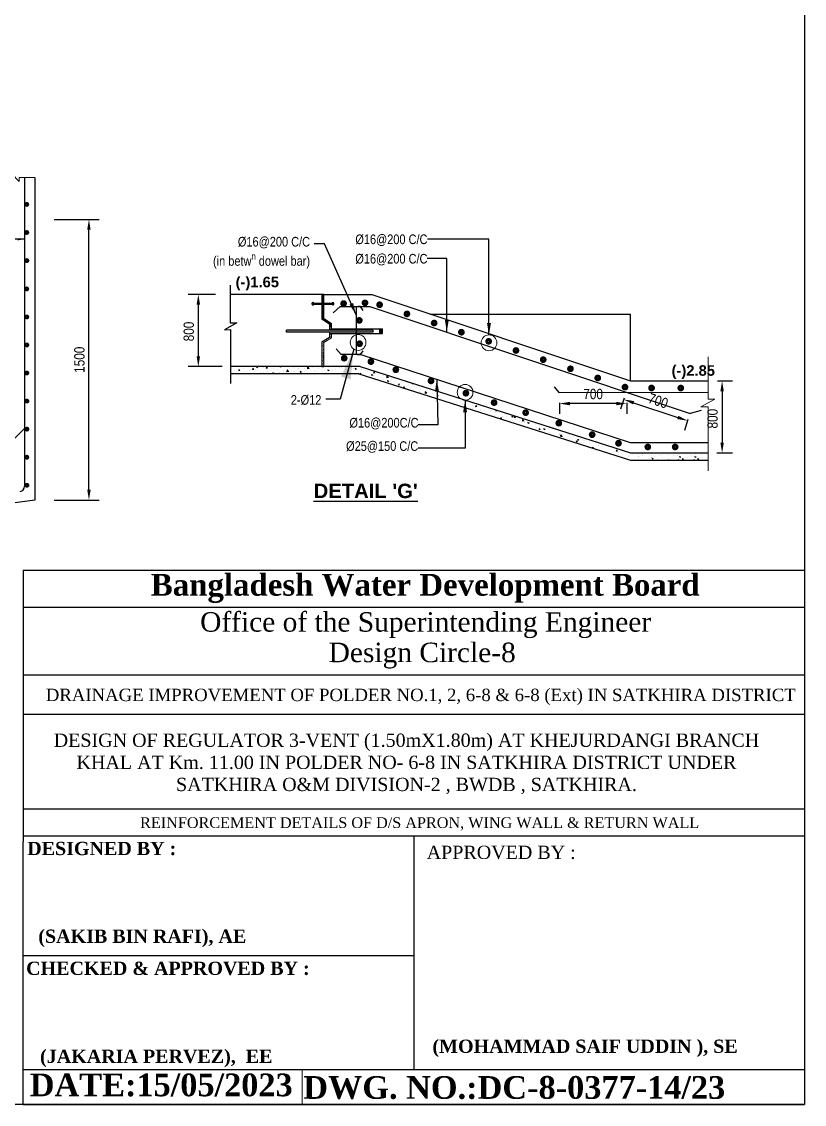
# Model space of a CAD drawing. Extents: x -119161 to 3778985, y -718511 to -30958.
# Drawn here: x 3170644 to 3179789, y -269109 to -256466 of the extents above; entities that cross this region are included whole.
import ezdxf

# ---------------------------------------------------------------- set-up
doc = ezdxf.new("R2010")
doc.units = 0
doc.header["$MEASUREMENT"] = 0
doc.linetypes.add('DASHED2', pattern=[9.525, 6.35, -3.175])
doc.layers.get('0').update_dxf_attribs({"linetype": 'CONTINUOUS'})
doc.layers.get('DEFPOINTS').update_dxf_attribs({"linetype": 'CONTINUOUS'})
for name, color, linetype, lineweight in [('Dim', 7, 'CONTINUOUS', 9), ('Left Bank Profile', 7, 'CONTINUOUS', 25), ('line2', 3, 'CONTINUOUS', 30), ('ROD', 1, 'CONTINUOUS', 30)]:
    doc.layers.add(name, color=color, linetype=linetype, lineweight=lineweight)
for name, color, linetype in [('DOTTED', 240, 'DASHED2'), ('LINE', 7, 'CONTINUOUS'), ('REINF.', 1, 'CONTINUOUS'), ('TEXT', 10, 'CONTINUOUS'), ('TXT', 7, 'CONTINUOUS')]:
    doc.layers.add(name, color=color, linetype=linetype)
doc.styles.add('ARIAL', font='ARIALN.TTF')
doc.styles.add('DIM', font='isocp3.shx')
doc.styles.get("Standard").update_dxf_attribs({"font": 'times.ttf', "height": 250})
doc.dimstyles.new('3', dxfattribs={"dimtxt": 225, "dimasz": 350, "dimexe": 100, "dimexo": 25, "dimgap": 9, "dimtad": 0, "dimdec": 0, "dimzin": 0, "dimdsep": 46, "dimtxsty": 'Standard', "dimcen": 0, "dimclrt": 256, "dimadec": 0, "dimazin": 0, "dimtfac": 1, "dimtdec": 0, "dimtofl": 0, "dimtmove": 2, "dimatfit": 3, "dimfxl": 1, "dimtolj": 1, "dimtzin": 0, "dimarcsym": 0})
doc.dimstyles.new('dim_60', dxfattribs={"dimtxt": 120, "dimasz": 120, "dimexe": 60, "dimexo": 60, "dimgap": 50, "dimtad": 1, "dimdec": 0, "dimzin": 0, "dimdsep": 46, "dimtxsty": 'DIM', "dimcen": 0.09, "dimclrd": 5, "dimclre": 5, "dimclrt": 7, "dimadec": 0, "dimazin": 0, "dimtfac": 1, "dimtdec": 0, "dimtmove": 0, "dimatfit": 3, "dimfxl": 1, "dimtolj": 1, "dimtzin": 0, "dimarcsym": 0})
doc.dimstyles.new('dim_70', dxfattribs={"dimtxt": 140, "dimasz": 140, "dimexe": 70, "dimexo": 40, "dimgap": 50, "dimtad": 1, "dimdec": 0, "dimzin": 0, "dimdsep": 46, "dimtxsty": 'ARIAL', "dimcen": 0.09, "dimclrd": 5, "dimclre": 5, "dimclrt": 7, "dimadec": 0, "dimazin": 0, "dimtfac": 1, "dimtdec": 0, "dimtmove": 0, "dimatfit": 3, "dimfxl": 1, "dimtolj": 1, "dimtzin": 0, "dimarcsym": 0})
pattern_1 = [(142.5, (3569015.591, -281579.522), (0.3527628, 10.7902131), [0, -8.512, 0, -9.52, 0, -9.1]), (172.5, (3569015.591, -281579.522), (-9.91074955, 15.80401797), [0, -4.592, 0, -7.672, 0, -2.94]), (212.5, (3569022.479, -281579.522), (-17.43919443, 0.0316907), [0, -2.8, 0, -10.08, 0, -13.16]), (222.5, (3569022.48, -281579.522), (-16.834309, 4.91498316), [0, -1.4, 0, -6.608, 0, -7.56])]

# ---------------------------------------------------------------- blocks, each defined once
blk = doc.blocks.new('*D187')
at = {"layer": 'DEFPOINTS', "color": 0, "lineweight": -2, "ltscale": 500}
for p in [(3178715, -260662), (3178708, -261502), (3178828, -261502)]:
    blk.add_point(p, dxfattribs=at)
at = {"layer": 'Dim', "color": 5, "lineweight": -2, "ltscale": 500}
for p, q in [((3178775, -260662), (3178948, -260662)), ((3178828, -260782), (3178828, -261382)), ((3178768, -261502), (3178948, -261502))]:
    blk.add_line(p, q, dxfattribs=at)
for points in [[(3178808, -260782), (3178848, -260782), (3178828, -260662)], [(3178808, -261382), (3178848, -261382), (3178828, -261502)]]:
    blk.add_solid(points, dxfattribs=at)
at = {"layer": 'Dim', "color": 7, "ltscale": 500, "insert": (3178717, -261102), "char_height": 120, "attachment_point": 5, "rotation": 90, "style": 'ARIAL'}
blk.add_mtext('\\A1;800', dxfattribs=at)
blk = doc.blocks.new('*D188')
at = {"layer": 'DEFPOINTS', "color": 0, "lineweight": -2, "ltscale": 500}
for p in [(3172970, -259651), (3172708, -260494), (3173045, -260494)]:
    blk.add_point(p, dxfattribs=at)
at = {"layer": 'Dim', "color": 5, "lineweight": -2, "ltscale": 500}
for p, q in [((3172910, -259651), (3172588, -259651)), ((3172708, -259771), (3172708, -260374)), ((3172985, -260494), (3172588, -260494))]:
    blk.add_line(p, q, dxfattribs=at)
for points in [[(3172688, -259771), (3172728, -259771), (3172708, -259651)], [(3172688, -260374), (3172728, -260374), (3172708, -260494)]]:
    blk.add_solid(points, dxfattribs=at)
at = {"layer": 'Dim', "color": 7, "ltscale": 500, "insert": (3172597, -260084), "char_height": 120, "attachment_point": 5, "rotation": 90, "style": 'ARIAL'}
blk.add_mtext('\\A1;800', dxfattribs=at)
blk = doc.blocks.new('huk')
at = {"layer": 'Dim'}
h = blk.add_hatch(dxfattribs=at)
h.set_pattern_fill('ANSI31', color=15)
h.set_pattern_definition([(45, (-358365.36117, -19477.47705), (-0.08838834765, 0.08838834765), [])])
h.paths.add_polyline_path([(13, 3, 0.75964), (-13, 3), (-94, 3, 4.674984), (-94, -6), (-12, -6, 0.637498), (12, -6), (94, -6, 4.674984), (94, 3)])
h.paths.add_polyline_path([(-6, 0, -1), (6, 0, -1)], flags=16)
at = {"layer": 'DOTTED', "color": 8}
for points in [[(-94, 3), (-13, 3)], [(13, 3), (94, 3)], [(-94, -6), (-12, -6)], [(12, -6), (94, -6)]]:
    blk.add_lwpolyline(points, dxfattribs=at)
blk.add_circle((0, 0), 6.04, dxfattribs=at)
for centre, radius, start, end in [((-104, -1), 11, 24.1477, 335.8523), ((0, 0), 13, 15.5565, 164.4435), ((104, -1), 11, 204.1477, 155.8523), ((0, 0), 13, 204.9652, 335.0348)]:
    blk.add_arc(centre, radius, start, end, dxfattribs=at)
blk = doc.blocks.new('*D189')
at = {"layer": 'DEFPOINTS', "color": 0, "lineweight": -2, "ltscale": 500}
for p in [(3177704, -260806), (3178448, -261054), (3178425, -261126)]:
    blk.add_point(p, dxfattribs=at)
at = {"layer": 'Dim', "color": 5, "lineweight": -2, "ltscale": 500}
for p, q in [((3177685, -260863), (3177642, -260992)), ((3177794, -260916), (3178311, -261088)), ((3178429, -261111), (3178387, -261240))]:
    blk.add_line(p, q, dxfattribs=at)
for points in [[(3177800, -260897), (3177788, -260935), (3177680, -260878)], [(3178317, -261069), (3178304, -261107), (3178425, -261126)]]:
    blk.add_solid(points, dxfattribs=at)
at = {"layer": 'Dim', "color": 7, "ltscale": 500, "insert": (3178081, -260894), "char_height": 120, "attachment_point": 5, "rotation": 341.5695, "style": 'ARIAL'}
blk.add_mtext('\\A1;700', dxfattribs=at)
blk = doc.blocks.new('*D190')
at = {"layer": 'DEFPOINTS', "color": 0, "lineweight": -2, "ltscale": 500}
for p in [(3176929, -260856), (3176929, -260926), (3177713, -260856)]:
    blk.add_point(p, dxfattribs=at)
at = {"layer": 'Dim', "color": 5, "lineweight": -2, "ltscale": 500}
for p, q in [((3176929, -260916), (3176929, -261046)), ((3177593, -260926), (3177049, -260926)), ((3177713, -260916), (3177713, -261046))]:
    blk.add_line(p, q, dxfattribs=at)
for points in [[(3177049, -260906), (3177049, -260946), (3176929, -260926)], [(3177593, -260906), (3177593, -260946), (3177713, -260926)]]:
    blk.add_solid(points, dxfattribs=at)
at = {"layer": 'Dim', "color": 7, "ltscale": 500, "insert": (3177321, -260815), "char_height": 120, "attachment_point": 5, "style": 'ARIAL'}
blk.add_mtext('\\A1;700', dxfattribs=at)
blk = doc.blocks.new('*D229')
at = {"layer": 'DEFPOINTS', "color": 0, "lineweight": -2, "ltscale": 500}
for p in [(3170964, -258776), (3171430, -258776), (3170964, -262052)]:
    blk.add_point(p, dxfattribs=at)
at = {"layer": 'Dim', "color": 5, "lineweight": -2, "ltscale": 500}
for p, q in [((3171024, -258776), (3171550, -258776)), ((3171430, -261932), (3171430, -258896)), ((3171024, -262052), (3171550, -262052))]:
    blk.add_line(p, q, dxfattribs=at)
for points in [[(3171410, -258896), (3171450, -258896), (3171430, -258776)], [(3171410, -261932), (3171450, -261932), (3171430, -262052)]]:
    blk.add_solid(points, dxfattribs=at)
at = {"layer": 'Dim', "color": 7, "ltscale": 500, "insert": (3171319, -260414), "char_height": 120, "attachment_point": 5, "rotation": 90, "style": 'ARIAL'}
blk.add_mtext('\\A1;1500', dxfattribs=at)

msp = doc.modelspace()

# ---------------------------------------------------------------- hatches: boundary and pattern name
at = {"layer": 'Dim'}
h = msp.add_hatch(dxfattribs=at)
h.set_pattern_fill('AR-SAND', color=8, scale=5.6)
h.set_pattern_definition(pattern_1)
h.paths.add_polyline_path([(3174152.6, -259653.8), (3174175, -259653.8), (3174175, -259933.8), (3174264.6, -259989.8), (3174264.6, -260039), (3174242.2, -260039), (3174242.2, -259997.8), (3174152.6, -259941.8)])
h = msp.add_hatch(color=15, dxfattribs=at)
h.dxf.hatch_style = 1
h.paths.add_polyline_path([(3174829.7, -260052.6), (3174858.2, -260052.7), (3174858.1, -260108.7), (3174829.6, -260108.7)])
h = msp.add_hatch(color=15, dxfattribs=at)
h.dxf.hatch_style = 1
h.paths.add_polyline_path([(3173738.4, -260069.3), (3173738.4, -260091.7), (3174745.8, -260091.7), (3174745.8, -260069.3)])
h = msp.add_hatch(dxfattribs=at)
h.set_pattern_fill('AR-SAND', color=8, scale=5.6)
h.set_pattern_definition(pattern_1)
h.paths.add_polyline_path([(3174175, -260493.8), (3174152.6, -260493.8), (3174152.6, -260205.8), (3174242.2, -260149.8), (3174242.2, -260108.7), (3174264.6, -260108.7), (3174264.6, -260157.8), (3174175, -260213.8)])

# ---------------------------------------------------------------- linework, layer by layer
for p, q in [((3174242.2, -260051.8, 0), (3174858.2, -260052.7, 0)), ((3174242.2, -260108.7, 0), (3174858.1, -260108.7, 0))]:
    msp.add_line(p, q)
at = {"elevation": 0}
for points in [[(3174829.6, -260108.6), (3174829.7, -260052.6)], [(3174858.1, -260108.7), (3174858.2, -260052.7)]]:
    msp.add_lwpolyline(points, dxfattribs=at)
at = {"layer": 'Dim', "ltscale": 500}
msp.add_line((3174109.3, -259653.8, 0), (3173081.1, -259653.8, 0), dxfattribs=at)
at = {"layer": 'Dim', "lineweight": 15, "elevation": 0}
msp.add_lwpolyline([(3170799.6, -258284.4), (3170615.1, -258284.4), (3170615.1, -258334.5), (3170530.3, -258242.3), (3170530.3, -258284.4), (3170308.2, -258284.4)], dxfattribs=at)
at = {"layer": 'Dim', "ltscale": 50, "elevation": 0}
msp.add_lwpolyline([(3178665.3, -260380.7), (3178665.3, -260874.3), (3178744.3, -260874.3), (3178580.3, -260963.8), (3178664.9, -260963.8), (3178665.4, -261712.2)], dxfattribs=at)
at = {"layer": 'Dim', "ltscale": 50}
for centre in [(3174574.9, -260212.6, 0), (3176104.1, -260215.9, 0), (3175825, -260794.7, 0)]:
    msp.add_circle(centre, 92.2, dxfattribs=at)
at = {"layer": 'Left Bank Profile'}
msp.add_lwpolyline([(3170659.9, -269108.9), (3179789.1, -269108.9)], dxfattribs=at)
msp.add_lwpolyline([(3170659.9, -269108.9), (3179789.1, -269108.9)], dxfattribs=at)
at = {"layer": 'LINE'}
for p, q in [((3170799.6, -258284.4, 0), (3170799.6, -262051.8, 0)), ((3175417.2, -259881.3, 0), (3177758.7, -259881.3, 0)), ((3170799.6, -262051.8, 0), (3167635.6, -262496.4, 0)), ((3170659.9, -262869.5), (3179789.1, -262869.5)), ((3170659.9, -262869.5), (3170659.9, -266045.3)), ((3170659.9, -263302.4), (3179789.1, -263302.4)), ((3170659.9, -264092.9), (3179789.1, -264092.9)), ((3170659.9, -264551.4), (3179789.1, -264551.4)), ((3170659.9, -265659.1), (3179789.1, -265659.1)), ((3170659.9, -265972.7), (3179789.1, -265972.7)), ((3175224.5, -265972.7), (3175224.5, -268703.8)), ((3170659.9, -269108.9), (3170659.9, -266045.3)), ((3170659.9, -267371), (3175224.5, -267371)), ((3170659.9, -268703.8), (3179789.1, -268703.8)), ((3172372.8, -268703.8), (3179789.1, -268703.8)), ((3172372.8, -268703.8), (3179789.1, -268703.8)), ((3172372.8, -268703.8), (3179789.1, -268703.8))]:
    msp.add_line(p, q, dxfattribs=at)
at = {"layer": 'LINE', "ltscale": 500}
for p, q in [((3174175, -259653.8, 0), (3173081.1, -259653.8, 0)), ((3177758.7, -260661.8, 0), (3177758.7, -259881.3, 0)), ((3174598.4, -260493.8, 0), (3173084, -260493.8, 0)), ((3174585.4, -260577.8, 0), (3173084, -260577.8, 0))]:
    msp.add_line(p, q, dxfattribs=at)
at = {"layer": 'LINE', "color": 51, "lineweight": 15}
for p, q in [((3173118.8, -260562.6, 0), (3173118.8, -260562.6, 0)), ((3173129.4, -260535.1, 0), (3173129.4, -260535.1, 0)), ((3173157.5, -260551.9, 0), (3173157.5, -260551.9, 0)), ((3173172.5, -260513.4, 0), (3173172.5, -260513.4, 0)), ((3173194.1, -260540.5, 0), (3173180.7, -260541.7, 0)), ((3173180.8, -260541.7, 0), (3173183.4, -260527.7, 0)), ((3173194.1, -260540.5, 0), (3173183.3, -260527.6, 0)), ((3173230.9, -260511.9, 0), (3173230.9, -260511.9, 0)), ((3173242.5, -260549.5, 0), (3173242.5, -260549.5, 0)), ((3173277, -260546.9, 0), (3173277, -260546.9, 0)), ((3173303.1, -260535.8, 0), (3173303.1, -260535.8, 0)), ((3173315.7, -260523, 0), (3173315.7, -260523, 0)), ((3173341.4, -260527.6, 0), (3173344, -260513.6, 0)), ((3173354.8, -260526.4, 0), (3173341.4, -260527.6, 0)), ((3173354.8, -260526.4, 0), (3173344, -260513.6, 0)), ((3173357.5, -260565.2, 0), (3173357.5, -260565.2, 0)), ((3173371.8, -260530.4, 0), (3173371.8, -260530.4, 0)), ((3173403.4, -260500.1, 0), (3173387.8, -260494.1, 0)), ((3173392.3, -260507.6, 0), (3173387.8, -260494.1, 0)), ((3173403.4, -260500.1, 0), (3173392.3, -260507.6, 0)), ((3173396.6, -260541.8, 0), (3173396.6, -260541.8, 0)), ((3173433.7, -260558.2, 0), (3173433.7, -260558.2, 0)), ((3173469, -260566.9, 0), (3173469, -260566.9, 0)), ((3173471.1, -260507.5, 0), (3173471.1, -260507.5, 0)), ((3173502.1, -260513.6, 0), (3173504.7, -260499.5, 0)), ((3173515.5, -260512.4, 0), (3173502.1, -260513.5, 0)), ((3173515.5, -260512.4, 0), (3173504.7, -260499.5, 0)), ((3173513.4, -260577.8, 0), (3173506.1, -260570.2, 0)), ((3173513.3, -260549, 0), (3173513.3, -260549, 0)), ((3173516.2, -260536.8, 0), (3173516.2, -260536.8, 0)), ((3173591.7, -260572.4, 0), (3173576, -260566.3, 0)), ((3173579.9, -260577.8, 0), (3173576, -260566.3, 0)), ((3173584.3, -260521.8, 0), (3173584.3, -260521.8, 0)), ((3173588.5, -260561.8, 0), (3173588.5, -260561.8, 0)), ((3173598.1, -260560.2, 0), (3173598.1, -260560.2, 0)), ((3173635.8, -260531.7, 0), (3173635.8, -260531.7, 0)), ((3173654.2, -260567.6, 0), (3173654.2, -260567.6, 0)), ((3173676.1, -260498.3, 0), (3173662.7, -260499.5, 0)), ((3173662.8, -260499.5, 0), (3173663.8, -260493.8, 0)), ((3173676.1, -260498.3, 0), (3173672.4, -260493.8, 0)), ((3173699.3, -260537.6, 0), (3173699.3, -260537.6, 0)), ((3173708.1, -260556.7, 0), (3173708.1, -260556.7, 0)), ((3173736.7, -260497.9, 0), (3173736.7, -260497.9, 0)), ((3173744, -260555.7, 0), (3173746.5, -260534.4, 0)), ((3173763.9, -260552.6, 0), (3173744, -260555.7, 0)), ((3173762.6, -260551.3, 0), (3173745.2, -260533.2, 0)), ((3173755.3, -260526.7, 0), (3173755.3, -260526.7, 0)), ((3173815.6, -260554.4, 0), (3173815.6, -260554.4, 0)), ((3173821.6, -260509, 0), (3173821.6, -260509, 0)), ((3173827.7, -260551.7, 0), (3173827.7, -260551.7, 0)), ((3173874.9, -260521.6, 0), (3173874.9, -260521.6, 0)), ((3173877.6, -260516.4, 0), (3173877.6, -260516.4, 0)), ((3173913.6, -260554.4, 0), (3173897.9, -260548.4, 0)), ((3173902.5, -260561.9, 0), (3173897.9, -260548.4, 0)), ((3173913.6, -260554.4, 0), (3173902.4, -260561.9, 0)), ((3173926.1, -260494.1, 0), (3173926.1, -260494.1, 0)), ((3173928.8, -260568.7, 0), (3173928.8, -260568.7, 0)), ((3173947, -260514.3, 0), (3173947, -260514.3, 0)), ((3173947.3, -260546.6, 0), (3173947.3, -260546.6, 0)), ((3173983, -260518.6, 0), (3173985.5, -260497.4, 0)), ((3174002.9, -260515.6, 0), (3173983, -260518.7, 0)), ((3174001.7, -260514.3, 0), (3173984.3, -260496.1, 0)), ((3173994.5, -260516.6, 0), (3173994.5, -260516.6, 0)), ((3174019.1, -260535, 0), (3174019.1, -260535, 0)), ((3174041.1, -260509.9, 0), (3174041.1, -260509.9, 0)), ((3174066.8, -260541.6, 0), (3174066.8, -260541.6, 0)), ((3174077.6, -260536.7, 0), (3174077.6, -260536.7, 0)), ((3174103.9, -260546.2, 0), (3174103.9, -260546.2, 0)), ((3174114.1, -260511.5, 0), (3174114.1, -260511.5, 0)), ((3174157.4, -260526.7, 0), (3174157.4, -260526.7, 0)), ((3174160, -260553.6, 0), (3174160, -260553.6, 0)), ((3174186.4, -260536.5, 0), (3174186.4, -260536.5, 0)), ((3174208.3, -260559.1, 0), (3174208.3, -260559.1, 0)), ((3174235.5, -260536.5, 0), (3174219.8, -260530.5, 0)), ((3174224.4, -260544, 0), (3174219.8, -260530.5, 0)), ((3174235.5, -260536.5, 0), (3174224.3, -260544, 0)), ((3174233.6, -260506.4, 0), (3174233.6, -260506.4, 0)), ((3174270.6, -260541.1, 0), (3174270.6, -260541.1, 0)), ((3174306, -260531.5, 0), (3174306, -260531.5, 0)), ((3174327.4, -260495, 0), (3174327.4, -260495, 0)), ((3174353.2, -260501.4, 0), (3174353.2, -260501.4, 0)), ((3174383.5, -260502.4, 0), (3174383.5, -260502.4, 0)), ((3174385.6, -260556.8, 0), (3174385.6, -260556.8, 0)), ((3174424.5, -260503.2, 0), (3174424.5, -260503.2, 0)), ((3174425.6, -260526.4, 0), (3174425.6, -260526.4, 0)), ((3174472.8, -260496.3, 0), (3174472.8, -260496.3, 0)), ((3174499.2, -260499.1, 0), (3174499.2, -260499.1, 0)), ((3174524.9, -260521.1, 0), (3174524.9, -260521.1, 0)), ((3174557.4, -260518.5, 0), (3174541.7, -260512.5, 0)), ((3174546.3, -260526.1, 0), (3174541.8, -260512.5, 0)), ((3174545.1, -260521.4, 0), (3174545.1, -260521.4, 0)), ((3174557.4, -260518.5, 0), (3174546.3, -260526.1, 0)), ((3174555.1, -260525.6, 0), (3174555.1, -260525.6, 0)), ((3174596.1, -260581.2, 0), (3174598.3, -260569.6, 0)), ((3174609.1, -260582.5, 0), (3174598.3, -260569.6, 0)), ((3174609.8, -260532.2, 0), (3174609.8, -260532.2, 0)), ((3174612.3, -260513.4, 0), (3174612.3, -260513.4, 0)), ((3174664.7, -260516.3, 0), (3174664.7, -260516.3, 0)), ((3174665.8, -260539.6, 0), (3174665.8, -260539.6, 0)), ((3174685.7, -260548, 0), (3174685.7, -260548, 0)), ((3174769.7, -260568.4, 0), (3174756.3, -260569.6, 0)), ((3174756.4, -260569.6, 0), (3174758.9, -260555.6, 0)), ((3174769.7, -260568.4, 0), (3174758.9, -260555.5, 0)), ((3174816.4, -260570.4, 0), (3174816.4, -260570.4, 0)), ((3173092.3, -260574.2, 0), (3173092.3, -260574.2, 0)), ((3173229.8, -260577, 0), (3173229.8, -260577, 0)), ((3173349.4, -260571.9, 0), (3173349.4, -260571.9, 0)), ((3173506.7, -260577.8, 0), (3173507.4, -260571.5, 0)), ((3173591.7, -260572.4, 0), (3173583.5, -260577.8, 0)), ((3174301.5, -260572.2, 0), (3174301.5, -260572.2, 0)), ((3174501.9, -260573.6, 0), (3174501.9, -260573.6, 0)), ((3174609.1, -260582.5, 0), (3174602, -260583.1, 0)), ((3174745.6, -260590.8, 0), (3174729.9, -260584.8, 0)), ((3174734.5, -260598.3, 0), (3174730, -260584.8, 0)), ((3174730.1, -260603.7, 0), (3174730.1, -260603.7, 0)), ((3174745.6, -260590.8, 0), (3174734.5, -260598.3, 0)), ((3174756.5, -260600.1, 0), (3174756.5, -260600.1, 0)), ((3174846.4, -260620.5, 0), (3174846.4, -260620.5, 0)), ((3174866.2, -260646.6, 0), (3174866.2, -260646.6, 0)), ((3174876.1, -260595, 0), (3174876.1, -260595, 0)), ((3174909.6, -260625.6, 0), (3174912.1, -260604.3, 0)), ((3174929.5, -260622.5, 0), (3174909.6, -260625.6, 0)), ((3174928.3, -260621.2, 0), (3174910.8, -260603.1, 0)), ((3174933.8, -260663, 0), (3174918.1, -260657, 0)), ((3174922.7, -260670.6, 0), (3174918.2, -260657, 0)), ((3174933.8, -260663, 0), (3174922.7, -260670.6, 0)), ((3174951.1, -260657.7, 0), (3174951.1, -260657.7, 0)), ((3174959.5, -260634.9, 0), (3174959.5, -260634.9, 0)), ((3174992.1, -260693.7, 0), (3174992.1, -260693.7, 0)), ((3175007.1, -260665.1, 0), (3175007.1, -260665.1, 0)), ((3175046.6, -260710, 0), (3175049.2, -260696, 0)), ((3175060, -260708.8, 0), (3175049.2, -260695.9, 0)), ((3175074.6, -260650.6, 0), (3175074.6, -260650.6, 0)), ((3175148.6, -260683.8, 0), (3175148.6, -260683.8, 0)), ((3175220.6, -260694.7, 0), (3175207.2, -260695.9, 0)), ((3175207.3, -260695.9, 0), (3175208.9, -260687.4, 0)), ((3175220.6, -260694.7, 0), (3175216.5, -260689.8, 0)), ((3175039.3, -260704.5, 0), (3175039.3, -260704.5, 0)), ((3175060, -260708.8, 0), (3175046.6, -260710, 0)), ((3175077.3, -260725.2, 0), (3175077.3, -260725.2, 0)), ((3175122, -260735.3, 0), (3175106.3, -260729.3, 0)), ((3175110.9, -260742.8, 0), (3175106.4, -260729.3, 0)), ((3175122, -260735.3, 0), (3175110.9, -260742.8, 0)), ((3175111.6, -260729.5, 0), (3175111.6, -260729.5, 0)), ((3175122.7, -260716.1, 0), (3175122.7, -260716.1, 0)), ((3175158.9, -260699.4, 0), (3175158.9, -260699.4, 0)), ((3175193.6, -260742, 0), (3175193.6, -260742, 0)), ((3175207.5, -260772.1, 0), (3175207.5, -260772.1, 0)), ((3175231.2, -260724.4, 0), (3175231.2, -260724.4, 0)), ((3175253.4, -260738.5, 0), (3175253.4, -260738.5, 0)), ((3175292.4, -260783.3, 0), (3175292.4, -260783.3, 0)), ((3175310.2, -260807.5, 0), (3175294.6, -260801.5, 0)), ((3175295.2, -260803.3, 0), (3175294.6, -260801.5, 0)), ((3175306.8, -260756.3, 0), (3175306.8, -260756.3, 0)), ((3175310.2, -260807.5, 0), (3175309.7, -260807.9, 0)), ((3175323, -260808.2, 0), (3175323, -260808.2, 0)), ((3175348.5, -260790.7, 0), (3175348.5, -260790.7, 0)), ((3175358, -260806.7, 0), (3175360.5, -260785.5, 0)), ((3175377.9, -260803.7, 0), (3175358, -260806.8, 0)), ((3175376.7, -260802.4, 0), (3175359.2, -260784.2, 0)), ((3175384, -260760.9, 0), (3175384, -260760.9, 0)), ((3175421.8, -260772.1, 0), (3175421.8, -260772.1, 0)), ((3175442.6, -260803.2, 0), (3175442.6, -260803.2, 0)), ((3175489.9, -260809.3, 0), (3175489.9, -260809.3, 0)), ((3175497.5, -260836.3, 0), (3175500.1, -260822.3, 0)), ((3175510.9, -260835.1, 0), (3175500.1, -260822.2, 0)), ((3175574.8, -260820.4, 0), (3175574.8, -260820.4, 0)), ((3175510.9, -260835.1, 0), (3175497.5, -260836.3, 0)), ((3175540.8, -260863.5, 0), (3175540.8, -260863.5, 0)), ((3175630.8, -260827.8, 0), (3175630.8, -260827.8, 0)), ((3175633.7, -260908.8, 0), (3175633.7, -260908.8, 0)), ((3175654, -260877.8, 0), (3175654, -260877.8, 0)), ((3175689.8, -260916.2, 0), (3175689.8, -260916.2, 0)), ((3175725.4, -260907.5, 0), (3175725.4, -260907.5, 0)), ((3175769, -260893.6, 0), (3175769, -260893.6, 0)), ((3175797.7, -260932.6, 0), (3175797.7, -260932.6, 0)), ((3175831.2, -260934.8, 0), (3175831.2, -260934.8, 0)), ((3175844.9, -260902.5, 0), (3175844.9, -260902.5, 0)), ((3175885.3, -260910.4, 0), (3175885.3, -260910.4, 0)), ((3175916.1, -260946, 0), (3175916.1, -260946, 0)), ((3175917.3, -260927.5, 0), (3175917.3, -260927.5, 0)), ((3175948.4, -260962.6, 0), (3175951, -260948.6, 0)), ((3175961.8, -260961.4, 0), (3175951, -260948.6, 0)), ((3175997.5, -260941.6, 0), (3175995.9, -260937, 0)), ((3176001.6, -260938.8, 0), (3175997.4, -260941.6, 0)), ((3175808.7, -260966.4, 0), (3175807.7, -260965.3, 0)), ((3175888.1, -260985, 0), (3175888.1, -260985, 0)), ((3175915.8, -260984.3, 0), (3175915.8, -260984.3, 0)), ((3175961.8, -260961.4, 0), (3175948.4, -260962.6, 0)), ((3175972.1, -260953.4, 0), (3175972.1, -260953.4, 0)), ((3176001.2, -260999.3, 0), (3176001.2, -260999.3, 0)), ((3176009.1, -261011.3, 0), (3176009.1, -261011.3, 0)), ((3176046.4, -261006.7, 0), (3176046.4, -261006.7, 0)), ((3176116.2, -261015.1, 0), (3176116.2, -261015.1, 0)), ((3176128.7, -261006.2, 0), (3176128.7, -261006.2, 0)), ((3176172.5, -261060.3, 0), (3176172.5, -261060.3, 0)), ((3176177, -261029.1, 0), (3176177, -261029.1, 0)), ((3176196.8, -261006.3, 0), (3176181.1, -261000.3, 0)), ((3176185.7, -261013.9, 0), (3176181.1, -261000.3, 0)), ((3176196.8, -261006.3, 0), (3176185.6, -261013.8, 0)), ((3176232.6, -261031.9, 0), (3176232.6, -261031.9, 0)), ((3176257.4, -261071.5, 0), (3176257.4, -261071.5, 0)), ((3176307.7, -261051.6, 0), (3176307.7, -261051.6, 0)), ((3176385, -261078.6, 0), (3176369.3, -261072.6, 0)), ((3176373.9, -261086.1, 0), (3176369.3, -261072.6, 0)), ((3176399.4, -261089, 0), (3176402, -261074.9, 0)), ((3176412.7, -261087.8, 0), (3176401.9, -261074.9, 0)), ((3176238.7, -261103, 0), (3176241.3, -261089, 0)), ((3176252.1, -261101.8, 0), (3176238.7, -261103, 0)), ((3176252.1, -261101.8, 0), (3176241.3, -261088.9, 0)), ((3176254, -261100.7, 0), (3176254, -261100.7, 0)), ((3176291.8, -261115.6, 0), (3176291.8, -261115.6, 0)), ((3176313.4, -261078.9, 0), (3176313.4, -261078.9, 0)), ((3176348.4, -261120.8, 0), (3176348.4, -261120.8, 0)), ((3176364.2, -261140.7, 0), (3176364.2, -261140.7, 0)), ((3176385, -261078.6, 0), (3176373.9, -261086.1, 0)), ((3176384.6, -261123.2, 0), (3176384.6, -261123.2, 0)), ((3176412.7, -261087.8, 0), (3176399.3, -261088.9, 0)), ((3176411.4, -261110.6, 0), (3176411.4, -261110.6, 0)), ((3176454.9, -261097.5, 0), (3176454.9, -261097.5, 0)), ((3176463.4, -261136.5, 0), (3176463.4, -261136.5, 0)), ((3176483.8, -261135.6, 0), (3176483.8, -261135.6, 0)), ((3176493.9, -261131.9, 0), (3176496.4, -261110.6, 0)), ((3176513.8, -261128.8, 0), (3176493.9, -261131.9, 0)), ((3176512.6, -261127.5, 0), (3176495.2, -261109.4, 0)), ((3176513.8, -261185.8, 0), (3176513.8, -261185.8, 0)), ((3176515.3, -261145.6, 0), (3176515.3, -261145.6, 0)), ((3176573.2, -261150.8, 0), (3176557.5, -261144.8, 0)), ((3176562.1, -261158.3, 0), (3176557.6, -261144.8, 0)), ((3176573.2, -261150.8, 0), (3176562.1, -261158.3, 0)), ((3176579.8, -261153.3, 0), (3176579.8, -261153.3, 0)), ((3176598.7, -261197, 0), (3176598.7, -261197, 0)), ((3176603.3, -261130.6, 0), (3176603.3, -261130.6, 0)), ((3176645.9, -261168, 0), (3176645.9, -261168, 0)), ((3176692.9, -261167.7, 0), (3176692.9, -261167.7, 0)), ((3176776.5, -261190.4, 0), (3176776.5, -261190.4, 0)), ((3176654.8, -261204.4, 0), (3176654.8, -261204.4, 0)), ((3176689.6, -261229.3, 0), (3176692.2, -261215.3, 0)), ((3176703, -261228.1, 0), (3176689.6, -261229.3, 0)), ((3176703, -261228.1, 0), (3176692.2, -261215.3, 0)), ((3176695.1, -261214.3, 0), (3176695.1, -261214.3, 0)), ((3176695.6, -261242.2, 0), (3176695.6, -261242.2, 0)), ((3176761.4, -261223.1, 0), (3176745.7, -261217.1, 0)), ((3176750.3, -261230.6, 0), (3176745.8, -261217.1, 0)), ((3176761.4, -261223.1, 0), (3176750.3, -261230.6, 0)), ((3176796.2, -261223, 0), (3176796.2, -261223, 0)), ((3176810.7, -261258, 0), (3176810.7, -261258, 0)), ((3176814.7, -261209.3, 0), (3176814.7, -261209.3, 0)), ((3176850.3, -261215.3, 0), (3176851.4, -261209.2, 0)), ((3176863.6, -261214.1, 0), (3176850.3, -261215.3, 0)), ((3176863.6, -261214.1, 0), (3176862.6, -261212.8, 0)), ((3176881.1, -261234.2, 0), (3176881.1, -261234.2, 0)), ((3176927, -261274.8, 0), (3176927, -261274.8, 0)), ((3176949.6, -261295.3, 0), (3176933.9, -261289.3, 0)), ((3176938.5, -261302.8, 0), (3176934, -261289.3, 0)), ((3176937.1, -261241.6, 0), (3176937.1, -261241.6, 0)), ((3176949.6, -261295.3, 0), (3176938.5, -261302.8, 0)), ((3176940, -261322.5, 0), (3176940, -261322.5, 0)), ((3176962.3, -261310, 0), (3176942.3, -261313.1, 0)), ((3176942.4, -261313, 0), (3176944.8, -261291.8, 0)), ((3176961, -261308.7, 0), (3176943.6, -261290.5, 0)), ((3176952.2, -261313.7, 0), (3176952.2, -261313.7, 0)), ((3176977.9, -261318.7, 0), (3176977.9, -261318.7, 0)), ((3177040.1, -261289.2, 0), (3177040.1, -261289.2, 0)), ((3177097.5, -261313.6, 0), (3177097.5, -261313.6, 0)), ((3176996.1, -261329.9, 0), (3176996.1, -261329.9, 0)), ((3177050.3, -261343.7, 0), (3177050.3, -261343.7, 0)), ((3177082.9, -261336.1, 0), (3177082.9, -261336.1, 0)), ((3177137.8, -261367.6, 0), (3177122.2, -261361.5, 0)), ((3177126.7, -261375.1, 0), (3177122.2, -261361.5, 0)), ((3177137.8, -261367.6, 0), (3177126.7, -261375.1, 0)), ((3177137.5, -261348.5, 0), (3177137.5, -261348.5, 0)), ((3177140.5, -261355.7, 0), (3177143.1, -261341.6, 0)), ((3177153.9, -261354.5, 0), (3177140.5, -261355.6, 0)), ((3177153.9, -261354.5, 0), (3177143.1, -261341.6, 0)), ((3177157.9, -261379.5, 0), (3177157.9, -261379.5, 0)), ((3177169.8, -261338.7, 0), (3177169.8, -261338.7, 0)), ((3177213.5, -261358.5, 0), (3177213.5, -261358.5, 0)), ((3177222.4, -261359.7, 0), (3177222.4, -261359.7, 0)), ((3177261.6, -261422.5, 0), (3177261.6, -261422.5, 0)), ((3177274.2, -261396.3, 0), (3177274.2, -261396.3, 0)), ((3177278.4, -261367.1, 0), (3177278.4, -261367.1, 0)), ((3177326, -261439.8, 0), (3177310.4, -261433.8, 0)), ((3177314, -261444.6, 0), (3177310.4, -261433.8, 0)), ((3177326, -261439.8, 0), (3177317.4, -261445.6, 0)), ((3177344.2, -261380.9, 0), (3177344.2, -261380.9, 0)), ((3177381.2, -261417.4, 0), (3177381.2, -261417.4, 0)), ((3177387.4, -261410.6, 0), (3177387.4, -261410.6, 0)), ((3177502.4, -261426.4, 0), (3177502.4, -261426.4, 0)), ((3177433.9, -261482.7, 0), (3177433.3, -261482, 0)), ((3177433.3, -261482.5, 0), (3177433.4, -261482, 0)), ((3177478.8, -261474.1, 0), (3177478.8, -261474.1, 0)), ((3177505.1, -261501, 0), (3177505.1, -261501, 0)), ((3177563.7, -261485.2, 0), (3177563.7, -261485.2, 0)), ((3177604.8, -261480.8, 0), (3177591.4, -261482, 0)), ((3177591.5, -261482, 0), (3177594, -261468, 0)), ((3177604.8, -261480.8, 0), (3177594, -261467.9, 0)), ((3177619.7, -261492.6, 0), (3177619.7, -261492.6, 0)), ((3177621.4, -261517.8, 0), (3177621.4, -261517.8, 0)), ((3177664, -261521.8, 0), (3177664, -261521.8, 0)), ((3177734.6, -261532.1, 0), (3177734.6, -261532.1, 0)), ((3177736.3, -261546.8, 0), (3177736.3, -261546.8, 0)), ((3177761.2, -261511.2, 0), (3177761.2, -261511.2, 0)), ((3177783.6, -261516.7, 0), (3177783.6, -261516.7, 0)), ((3177846.1, -261522.4, 0), (3177846.1, -261522.4, 0)), ((3177849.6, -261547.9, 0), (3177849.6, -261547.9, 0)), ((3177855.9, -261541.7, 0), (3177855.9, -261541.7, 0)), ((3177902.1, -261529.8, 0), (3177902.1, -261529.8, 0)), ((3177903.1, -261511.7, 0), (3177903.1, -261511.7, 0)), ((3177965.9, -261564.7, 0), (3177965.9, -261564.7, 0)), ((3177975.5, -261536.7, 0), (3177975.5, -261536.7, 0)), ((3178024.4, -261566.4, 0), (3178008.7, -261560.3, 0)), ((3178013.3, -261573.9, 0), (3178008.7, -261560.4, 0)), ((3178024.4, -261566.4, 0), (3178013.2, -261573.9, 0)), ((3178022.7, -261506.6, 0), (3178022.7, -261506.6, 0)), ((3178043.6, -261548.4, 0), (3178043.6, -261548.4, 0)), ((3178076.4, -261504.4, 0), (3178076.4, -261504.4, 0)), ((3178079.1, -261579, 0), (3178079.1, -261579, 0)), ((3178095.1, -261531.6, 0), (3178095.1, -261531.6, 0)), ((3178128, -261515.5, 0), (3178128, -261515.5, 0)), ((3178128.4, -261559.6, 0), (3178128.4, -261559.6, 0)), ((3178184.5, -261567, 0), (3178184.5, -261567, 0)), ((3178191.4, -261520.2, 0), (3178191.4, -261520.2, 0)), ((3178204.6, -261585.8, 0), (3178205.6, -261580.2, 0)), ((3178210.3, -261585.8, 0), (3178205.6, -261580.2, 0)), ((3178214.6, -261526.6, 0), (3178214.6, -261526.6, 0)), ((3178258.6, -261537.9, 0), (3178258.6, -261537.9, 0)), ((3178307.7, -261537, 0), (3178307.7, -261537, 0)), ((3178325.5, -261585.8, 0), (3178318.6, -261578.6, 0)), ((3178319.1, -261585.8, 0), (3178319.8, -261579.9, 0)), ((3178346.3, -261548.4, 0), (3178330.6, -261542.4, 0)), ((3178335.2, -261555.9, 0), (3178330.6, -261542.4, 0)), ((3178334.2, -261521.5, 0), (3178334.2, -261521.5, 0)), ((3178346.3, -261548.4, 0), (3178335.2, -261555.9, 0)), ((3178351.9, -261508.4, 0), (3178351.9, -261508.4, 0)), ((3178363.7, -261580.2, 0), (3178366.3, -261566.2, 0)), ((3178377.1, -261579, 0), (3178363.7, -261580.2, 0)), ((3178377.1, -261579, 0), (3178366.3, -261566.1, 0)), ((3178389.2, -261560.3, 0), (3178389.2, -261560.3, 0)), ((3178408, -261515.8, 0), (3178408, -261515.8, 0)), ((3178420.9, -261551.3, 0), (3178420.9, -261551.3, 0)), ((3178453.8, -261516.5, 0), (3178453.8, -261516.5, 0)), ((3178487.2, -261537, 0), (3178487.2, -261537, 0)), ((3178505, -261585.8, 0), (3178498, -261578.6, 0)), ((3178498.6, -261585.8, 0), (3178499.3, -261579.9, 0)), ((3178525.8, -261548.4, 0), (3178510.1, -261542.4, 0)), ((3178514.7, -261555.9, 0), (3178510.1, -261542.4, 0)), ((3178513.7, -261521.5, 0), (3178513.7, -261521.5, 0)), ((3178525.8, -261548.4, 0), (3178514.6, -261555.9, 0)), ((3178531.3, -261508.4, 0), (3178531.3, -261508.4, 0)), ((3178556.5, -261579, 0), (3178543.1, -261580.2, 0)), ((3178543.2, -261580.2, 0), (3178545.8, -261566.2, 0)), ((3178556.5, -261579, 0), (3178545.7, -261566.1, 0)), ((3178568.7, -261560.3, 0), (3178568.7, -261560.3, 0)), ((3178587.4, -261515.8, 0), (3178587.4, -261515.8, 0)), ((3178600.3, -261551.3, 0), (3178600.3, -261551.3, 0)), ((3178326, -261585.6, 0), (3178326, -261585.6, 0)), ((3178505.4, -261585.6, 0), (3178505.4, -261585.6, 0))]:
    msp.add_line(p, q, dxfattribs=at)
at = {"layer": 'LINE', "lineweight": 9}
msp.add_line((3179789.1, -262869.5), (3179789.1, -269108.9), dxfattribs=at)
at = {"layer": 'LINE', "color": 7, "lineweight": 9}
for p, q in [((3173922.7, -268703.8), (3173922.7, -269108.9)), ((3179789.1, -269108.9), (3170963.7, -269108.9)), ((3177905.7, -269108.9), (3178522.9, -269108.9))]:
    msp.add_line(p, q, dxfattribs=at)
at = {"layer": 'LINE'}
msp.add_lwpolyline([(3179789.1, -269108.9), (3150936.7, -269108.9), (3150936.7, -248706.2), (3179789.1, -248706.2)], close=True, dxfattribs=at)
at = {"layer": 'LINE', "lineweight": 15, "elevation": 0}
for points in [[(3174152.6, -259653.8), (3174152.6, -259828.7)], [(3174175, -259653.8), (3174175, -259828.4)], [(3174152.6, -259828.7), (3174152.6, -259941.8), (3174242.2, -259997.8), (3174242.2, -260069.3)], [(3174175, -259828.4), (3174175, -259933.8), (3174264.6, -259989.8), (3174264.6, -260051.8)], [(3174242.2, -260091.7), (3174242.2, -260149.8), (3174152.6, -260205.8), (3174152.6, -260493.8)], [(3174264.6, -260108.7), (3174264.6, -260157.8), (3174175, -260213.8), (3174175, -260493.8)]]:
    msp.add_lwpolyline(points, dxfattribs=at)
at = {"layer": 'LINE', "ltscale": 500, "elevation": 0}
for points in [[(3174175, -259653.8), (3174734.7, -259653.8), (3177758.7, -260661.8), (3178665.3, -260661.8)], [(3174598.4, -260493.8), (3177758.7, -261501.8), (3178665.3, -261501.8)], [(3174573.1, -260573.9), (3177758.7, -261585.8), (3178665.4, -261585.8)]]:
    msp.add_lwpolyline(points, dxfattribs=at)
at = {"layer": 'line2', "color": 2}
msp.add_line((3173738.4, -260091.7, 0), (3173738.4, -260069.3, 0), dxfattribs=at)
at = {"layer": 'line2', "color": 5, "elevation": 0}
msp.add_lwpolyline([(3173081.1, -259543.8), (3173081.1, -259983.9), (3173157.5, -259983.9), (3173014.7, -260063.4), (3173084, -260062.6), (3173084, -260690.6)], dxfattribs=at)
at = {"layer": 'line2', "color": 1, "elevation": 0}
for points in [[(3174175, -259653.8), (3174152.6, -259653.8)], [(3174152.6, -259768.6), (3174157.4, -259772.4), (3174164, -259774), (3174171, -259772.2), (3174175, -259768.9)], [(3174152.6, -260493.8), (3174175, -260493.8)]]:
    msp.add_lwpolyline(points, dxfattribs=at)
at = {"layer": 'line2', "color": 2, "elevation": 0}
for points in [[(3174745.8, -260069.3), (3173738.4, -260069.3)], [(3174745.8, -260091.7), (3173738.4, -260091.7)], [(3174745.8, -260069.3), (3174745.8, -260091.7)]]:
    msp.add_lwpolyline(points, dxfattribs=at)
at = {"layer": 'REINF.'}
for p, q in [((3170676.8, -258284.4, 0), (3170676.8, -261895.1, 0)), ((3170676.8, -261218.6, 0), (3169831.7, -262063.8, 0))]:
    msp.add_line(p, q, dxfattribs=at)
msp.add_arc((3170619.5, -261895.1, 0), 57.3, 278, 0, dxfattribs=at)
at = {"layer": 'ROD', "elevation": 0}
for points, const_width in [([(3170716, -258596.3, -1), (3170691.5, -258604.8, -1)], 30.2), ([(3170716.4, -258923.9, -1), (3170691.9, -258932.4, -1)], 30.2), ([(3170716.8, -259251.5, -1), (3170692.3, -259260, -1)], 30.2), ([(3170716, -259582.2, -1), (3170691.5, -259590.7, -1)], 30.2), ([(3174390.7, -259746.6, 1), (3174419.7, -259768.4, 1)], 42.1), ([(3174641, -259739.4, 1), (3174670, -259761.1, 1)], 42.1), ([(3174811.9, -259760.8, 1), (3174840.9, -259782.5, 1)], 42.1), ([(3170716.4, -259909.8, -1), (3170691.9, -259918.3, -1)], 30.2), ([(3174603.2, -259943.6, -1), (3174574.3, -259965.4, -1)], 42.1), ([(3175130.5, -259867.6, 1), (3175159.5, -259889.4, 1)], 42.1), ([(3175449, -259974.5, 1), (3175478, -259996.3, 1)], 42.1), ([(3175449, -259974.5, 1), (3175478, -259996.3, 1)], 42.1), ([(3175767.6, -260081.4, 1), (3175796.6, -260103.2, 1)], 42.1), ([(3174606.6, -260215.8, -1), (3174577.7, -260237.5, -1)], 42.1), ([(3176086.1, -260188.3, 1), (3176115.1, -260210, 1)], 42.1), ([(3170716.8, -260237.4, -1), (3170692.3, -260245.9, -1)], 30.2), ([(3176404.6, -260295.2, 1), (3176433.6, -260316.9, 1)], 42.1), ([(3174398, -260385, 1), (3174427, -260406.8, 1)], 42.1), ([(3174710.1, -260425.1, 1), (3174739.1, -260446.8, 1)], 42.1), ([(3176723.2, -260402.1, 1), (3176752.2, -260423.8, 1)], 42.1), ([(3170717.2, -260565, -1), (3170692.7, -260573.5, -1)], 30.2), ([(3175001.3, -260520.3, 1), (3175030.3, -260542, 1)], 42.1), ([(3177041.7, -260509, 1), (3177070.7, -260530.7, 1)], 42.1), ([(3175411.7, -260649.9, 1), (3175440.7, -260671.6, 1)], 42.1), ([(3175411.7, -260649.9, 1), (3175440.7, -260671.6, 1)], 42.1), ([(3177360.3, -260615.9, 1), (3177389.3, -260637.6, 1)], 42.1), ([(3177678.8, -260722.8, 1), (3177707.8, -260744.5, 1)], 42.1), ([(3175819.5, -260793.7, 1), (3175848.5, -260815.4, 1)], 42.1), ([(3177989, -260732.9, 1), (3178018, -260754.6, 1)], 42.1), ([(3178330.7, -260734, 1), (3178359.7, -260755.7, 1)], 42.1), ([(3170717.6, -260892.6, -1), (3170693.1, -260901.1, -1)], 30.2), ([(3176149.4, -260903.6, 1), (3176178.4, -260925.3, 1)], 42.1), ([(3176518.2, -261021, 1), (3176547.2, -261042.7, 1)], 42.1), ([(3170718, -261220.2, -1), (3170693.5, -261228.7, -1)], 30.2), ([(3176905.6, -261143.6, 1), (3176934.6, -261165.4, 1)], 42.1), ([(3177295.2, -261277.9, 1), (3177324.2, -261299.6, 1)], 42.1), ([(3177603, -261378, 1), (3177631.9, -261399.7, 1)], 42.1), ([(3177945.5, -261421.1, 1), (3177974.4, -261442.8, 1)], 42.1), ([(3178265.2, -261421.6, 1), (3178294.1, -261443.3, 1)], 42.1), ([(3170716.5, -261547.8, -1), (3170691.9, -261556.3, -1)], 30.2), ([(3170718, -261883.9, 1), (3170693.5, -261875.4, 1)], 30.2)]:
    msp.add_lwpolyline(points, format="xyb", close=True, dxfattribs=dict(at, const_width=const_width))
at = {"layer": 'ROD', "ltscale": 500, "elevation": 0}
for points in [[(3174284.2, -259866.2), (3174364.1, -259793.8)], [(3174364.1, -259793.8), (3174712, -259793.8), (3178455.3, -261041.4)], [(3178665.2, -261385.9), (3177758.7, -261385.9), (3174598.4, -260353.8), (3174378.2, -260353.8), (3174316.7, -260285.2)], [(3176865.4, -260729.4), (3176920.4, -260795.5)], [(3176920.4, -260795.5), (3178665.3, -260792.5)], [(3178581.8, -261006.2), (3178455.3, -261041.4)]]:
    msp.add_lwpolyline(points, dxfattribs=at)
msp.add_lwpolyline([(3174635, -259837.3), (3174601, -259793.8), (3174573.8, -259793.8, 0.4142136), (3174551.4, -259816.2), (3174551.4, -260331.4, 0.4142136), (3174573.8, -260353.8), (3174601, -260353.8), (3174634.2, -260310.4)], format="xyb", dxfattribs=at)

# ---------------------------------------------------------------- block references
at = {"layer": 'line2', "color": 1, "xscale": 1.120000000111759, "yscale": 1.120000000111759, "zscale": 1.12}
msp.add_blockref('huk', (3174164, -259758.5, 0), dxfattribs=at)

# ---------------------------------------------------------------- texts
at = {"layer": 'LINE', "color": 7, "lineweight": 9}
msp.add_text('APPROVED BY :', height=154.835, dxfattribs=at).set_placement((3175376.3, -266243.4))
for s, insert, char_height, width, attachment_point in [('{\\fTimes New Roman|b1|i0|c0|p18;Bangladesh Water Development Board}', (3172153, -262914.7), 254.337, 9135.697, 1), ('{\\fTimes New Roman|b0|i0|c0|p18;Office of the Superintending Engineer}', (3172729.5, -263361.9), 227.607, 8175.572, 1), ('{\\fTimes New Roman|b0|i0|c0|p18;Design Circle-8}', (3174230.8, -263717.8), 227.607, 8175.572, 1), ('{\\fTimes New Roman Greek|b0|i0|c0|p18;\\C256;DRAINAGE IMPROVEMENT OF POLDER NO.1, 2, 6-8 & 6-8 (Ext) IN SATKHIRA DISTRICT }', (3175306.9, -264447), 144.9284, 8886.637, 8), ('{\\fTimes New Roman Greek|b0|i0|c0|p18;\\C256;DESIGN OF REGULATOR 3-VENT (1.50mX1.80m) AT KHEJURDANGI BRANCH KHAL AT Km. 11.00 IN POLDER NO- 6-8 IN SATKHIRA DISTRICT UNDER SATKHIRA O&M DIVISION-2 , BWDB , SATKHIRA.}', (3175140.1, -265486.9), 154.8347, 8616.864, 8)]:
    msp.add_mtext(s, dxfattribs=dict(at, insert=insert, char_height=char_height, width=width, attachment_point=attachment_point))
at = {"layer": 'LINE', "color": 7, "lineweight": 9, "attachment_point": 1}
for s, insert, char_height in [('{\\fTimes New Roman|b1|i0|c0|p18;DESIGNED BY :}', (3170708.9, -266043.5), 154.835), ('{\\fTimes New Roman|b1|i0|c0|p18;\\C0;(SAKIB BIN RAFI), AE}', (3170838.6, -267068.3), 154.835), ('{\\fTimes New Roman|b1|i0|c0|p18;CHECKED & APPROVED BY :}', (3170696.1, -267442.8), 154.835), ('{\\fTimes New Roman|b1|i0|c0|p18;\\C0;(MOHAMMAD SAIF UDDIN ), SE}', (3175443.8, -268353), 154.835), ('{\\fTimes New Roman|b1|i0|c0|p18;\\C0;(JAKARIA PERVEZ),  EE  }', (3170859, -268470.5), 154.835), ('{\\fTimes New Roman|b1|i0|c0|p18;DATE:15/05/2023}', (3170738.3, -268749), 265.298), (' {\\fTimes New Roman|b1|i0|c0|p18;DWG. NO.:DC-8-0377-14/23}', (3173834, -268779.1), 265.298)]:
    msp.add_mtext(s, dxfattribs=dict(at, insert=insert, char_height=char_height))
at = {"layer": 'TEXT', "color": 6, "style": 'ARIAL'}
for s, insert, char_height, width, attachment_point in [('{\\fArial|b1|i0|c0|p34;(-)1.65}', (3173143.6, -259525.2, 0), 123.2, 906.033, 4), ('\\pi330.5;{\\fArial|b1|i0|c0|p34;(-)2.85}', (3177907.3, -260558.3, 0), 123.2, 906.033, 4), ("{\\fArial|b1|i0|c0|p34;\\LDETAIL 'G'}", (3175271.6, -261946.7, 0), 169.344, 2102.779, 6)]:
    msp.add_mtext(s, dxfattribs=dict(at, insert=insert, char_height=char_height, width=width, attachment_point=attachment_point))
at = {"layer": 'TEXT', "color": 0, "linetype": 'ByBlock', "lineweight": -2, "insert": (3175294.2, -265756.8), "char_height": 125.173, "width": 10892.821, "attachment_point": 2, "style": 'ARIAL'}
msp.add_mtext('{\\fTimes New Roman|b0|i0|c0|p18;REINFORCEMENT DETAILS OF D/S APRON, WING WALL & RETURN WALL}', dxfattribs=at)
at = {"layer": 'TXT', "color": 0, "char_height": 112, "attachment_point": 6, "style": 'ARIAL'}
for s, insert in [('\\A1;%%C16@200 C/C\\P(in betw{\\H0.7x;\\Sn^ ;\\H1.429x; dowel bar)}', (3174013.5, -259164.9, 0)), ('%%C16@200 C/C', (3175385.5, -259018.7, 0)), ('%%C16@200 C/C', (3175385.5, -259245.5, 0)), ('2-%%C12', (3174145.3, -260885.5, 0)), ('%%C16@200C/C', (3175280.9, -261160.8, 0)), ('%%C25@150 C/C', (3175277.8, -261433.1, 0))]:
    msp.add_mtext(s, dxfattribs=dict(at, insert=insert))

# ---------------------------------------------------------------- dimensions: what is measured, and where the dimension line sits
at = {"layer": 'Dim', "ltscale": 500}
for base, p1, p2, angle, text, picture, middle in [((3171430.5, -258775.8, 0), (3170964.2, -262051.8, 0), (3170964.2, -258775.8, 0), 90, '1500', '*D229', (3171319.2, -260413.8, 0)), ((3176928.6, -260926.1, 0), (3177712.6, -260855.5, 0), (3176928.6, -260855.5, 0), 180, '700', '*D190', (3177320.6, -260814.8, 0))]:
    dim = msp.add_linear_dim(base=base, p1=p1, p2=p2, angle=angle, text=text, dimstyle='dim_60', override={"dimexe": 120, "dimtxsty": 'ARIAL', "dimfxl": 120}, dxfattribs=at)
    dim.commit()
    dim.dimension.update_dxf_attribs({"geometry": picture, "text_midpoint": middle})
for base, p1, p2, angle, text, picture, middle, dimtype in [((3172708.4, -260493.8, 0), (3172969.6, -259650.7, 0), (3173045, -260493.8, 0), 90, '800', '*D188', (3172708.4, -260083.6, 0), 160), ((3178828.2, -261501.5, 0), (3178714.8, -260661.8, 0), (3178707.7, -261501.5, 0), 90, '800', '*D187', (3178828.2, -261101.9, 0), 160), ((3178424.6, -261126, 0), (3177704.2, -260806.4, 0), (3178448.4, -261054.4, 0), 341.56951, '700', '*D189', (3178046.3, -260999.9, 0), 161)]:
    dim = msp.add_linear_dim(base=base, p1=p1, p2=p2, angle=angle, text=text, dimstyle='dim_60', override={"dimexe": 120, "dimtxsty": 'ARIAL', "dimfxl": 120}, dxfattribs=at)
    dim.commit()
    dim.dimension.update_dxf_attribs({"geometry": picture, "text_midpoint": middle, "dimtype": dimtype})

# ---------------------------------------------------------------- leaders
at = {"layer": 'Dim', "ltscale": 50}
msp.add_leader([(3170676.8, -259007.3, 0), (3169864.1, -259007.3, 0)], dimstyle='dim_60', override={"dimasz": 80, "dimgap": 50, "dimtad": 0}, dxfattribs=at)
for points in [[(3176104.1, -260123.7, 0), (3176104.1, -259006.2, 0), (3175385.8, -259006.2, 0)], [(3174551.4, -259888, 0), (3174183.8, -259059.5, 0), (3174062.1, -259059.5, 0)], [(3175611.5, -260088.2, 0), (3175611.5, -259233, 0), (3175382.4, -259233, 0)], [(3175493, -260646, 0), (3175506.9, -261173.4, 0), (3175277.8, -261173.4, 0)], [(3175825, -260886.9, 0), (3175825, -261445.6, 0), (3175278.1, -261445.6, 0)]]:
    msp.add_leader(points, dimstyle='dim_70', dxfattribs=at)
at = {"layer": 'LINE'}
msp.add_leader([(3174523.5, -260289.1, 0), (3174363.8, -260876.1, 0), (3174196.2, -260876.1, 0)], dimstyle='3', override={"dimgap": 9, "dimtad": 0, "dimfxl": 700}, dxfattribs=at)

doc.saveas('drawing.dxf')
